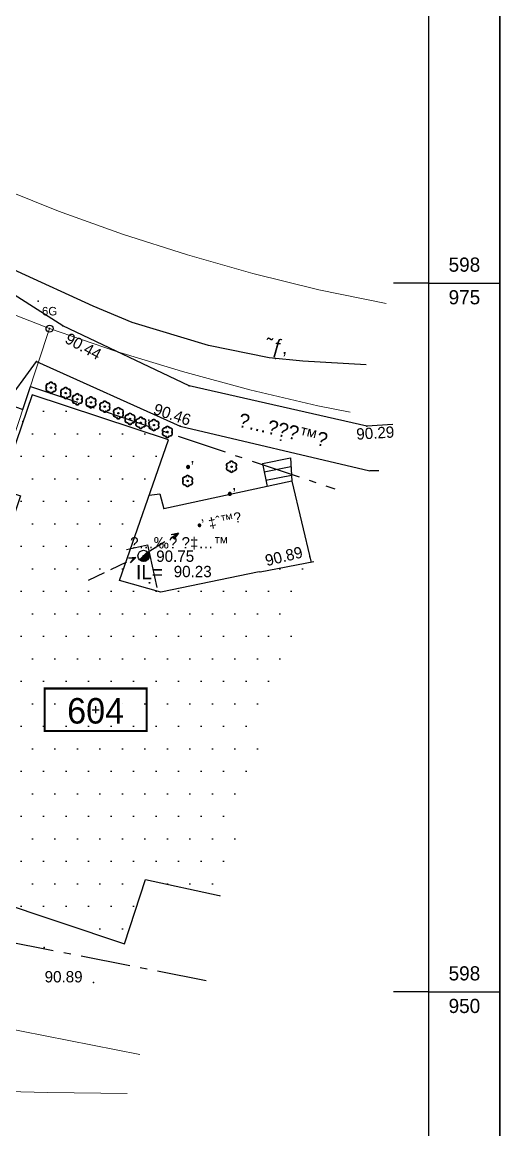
# Model space of a CAD drawing. Extents: x 155532 to 155646, y 598913 to 599004.
# Drawn here: x 155578.28 to 155595.14, y 598945.13 to 598984.2 of the extents above; entities that cross this region are included whole.
import ezdxf
from ezdxf.enums import TextEntityAlignment as Align

# ---------------------------------------------------------------- set-up
doc = ezdxf.new("R2010")
doc.units = 0
doc.header["$LTSCALE"] = 0.25
for name, pattern in [('DASHED', [7, 5, -2]), ('HIDDEN', [3.5, 2.5, -1]), ('KB', [11, 7, -1.5, 1, -1.5])]:
    doc.linetypes.add(name, pattern=pattern)
doc.layers.get('0').update_dxf_attribs({"linetype": 'CONTINUOUS'})
for name, color, linetype in [('C1611', 6, 'CONTINUOUS'), ('C1680', 7, 'CONTINUOUS'), ('C1692', 7, 'CONTINUOUS'), ('M1010', 240, 'CONTINUOUS'), ('M1200', 7, 'CONTINUOUS'), ('M1280', 7, 'CONTINUOUS'), ('M1502', 15, 'CONTINUOUS'), ('M2221', 1, 'CONTINUOUS'), ('M2801', 95, 'CONTINUOUS'), ('M4801', 220, 'DASHED'), ('M4804', 220, 'CONTINUOUS'), ('PCELL', 160, 'CONTINUOUS'), ('SCELLNO', 160, 'CONTINUOUS'), ('tr_hetz', 7, 'CONTINUOUS')]:
    doc.layers.add(name, color=color, linetype=linetype)
for name, color, linetype, lineweight in [('M2200', 5, 'CONTINUOUS', 25), ('M2407', 22, 'DASHED', 25), ('M2412', 38, 'CONTINUOUS', 25), ('M2601', 3, 'CONTINUOUS', 25)]:
    doc.layers.add(name, color=color, linetype=linetype, lineweight=lineweight)
doc.styles.add('HANIT_TEXT', font='hebtxt')
doc.styles.add('hebtxt', font='hebtxt')
doc.styles.add('MVT-NOS', font='mvt-nos')
doc.styles.add('TRHEBTXT', font='hebtxt.shx')

# ---------------------------------------------------------------- blocks, each defined once
blk = doc.blocks.new('M1502_P')
blk.add_point((0, 0))
at = {"style": 'HANIT_TEXT', "flags": 1}
blk.add_attdef('NAME', text='', height=1.6, dxfattribs=at).set_placement((0, 0.5), align=Align.BOTTOM_CENTER)
at = {"style": 'HANIT_TEXT'}
blk.add_attdef('HEIGHT', text='', height=1.6, dxfattribs=at).set_placement((0, -1), align=Align.TOP_CENTER)
at = {"style": 'HANIT_TEXT', "flags": 1}
blk.add_attdef('MARK', text='', height=1.6, dxfattribs=at).set_placement((0, -3), align=Align.TOP_CENTER)
blk = doc.blocks.new('CELLNO')
at = {"color": 2}
for points in [[(-0.4, 0), (0.4, 0)], [(0, 0.4), (0, -0.4)]]:
    blk.add_lwpolyline(points, dxfattribs=at)
at = {"layer": 'SCELLNO', "const_width": 0.25}
blk.add_lwpolyline([(6, 2.5), (-6, 2.5), (-6, -2.5), (6, -2.5)], close=True, dxfattribs=at)
at = {"layer": 'SCELLNO', "style": 'MVT-NOS'}
blk.add_attdef('CELLNO', text='', height=3, dxfattribs=at).set_placement((0, 0), align=Align.MIDDLE)
at = {"layer": 'SCELLNO', "style": 'MVT-NOS', "flags": 1}
for tag, p in [('CODE', (-0.29, -6)), ('AREA', (0.21, -8.97))]:
    blk.add_attdef(tag, text='', height=2.5, dxfattribs=at).set_placement(p, align=Align.CENTER)
blk = doc.blocks.new('M2801_E')
blk.add_circle((0, 0), 0.1)
for centre, radius, start, end in [((-0.4, 0.22), 0.341, 79.5476, 220.6676), ((-0.4, 0.22), 0.291, 79.5476, 220.6676), ((-0.01, 0.45), 0.345, 16.9888, 163.3873), ((-0.01, 0.45), 0.295, 16.9888, 163.3873), ((0.4, 0.23), 0.336, 316.983, 103.5155), ((0.4, 0.23), 0.286, 316.983, 103.5155), ((-0.4, -0.22), 0.342, 140.0738, 283.845), ((-0.4, -0.22), 0.292, 140.0738, 283.845), ((-0.01, -0.48), 0.32, 193.6832, 346.6724), ((-0.01, -0.48), 0.27, 193.6832, 346.6724), ((0.4, -0.23), 0.336, 253.4741, 43.3943), ((0.4, -0.23), 0.286, 253.4741, 43.3943)]:
    blk.add_arc(centre, radius, start, end)
at = {"style": 'HANIT_TEXT'}
blk.add_attdef('NAME', text='', height=1.6, dxfattribs=at).set_placement((0, 0.5), align=Align.BOTTOM_CENTER)
at = {"style": 'HANIT_TEXT', "flags": 1}
for tag, p in [('HEIGHT', (0, -1)), ('DIAMETER', (0, -5)), ('TOP_DIAMETER', (0, -7)), ('TYPE', (0, -9))]:
    blk.add_attdef(tag, text='', height=1.6, dxfattribs=at).set_placement(p, align=Align.TOP_CENTER)
at = {"style": 'HANIT_TEXT'}
blk.add_attdef('MARK', text='', height=1.6, dxfattribs=at).set_placement((0, -3), align=Align.TOP_CENTER)
blk = doc.blocks.new('C1692')
at = {"color": 255}
blk.add_circle((0, 0), 0.05, dxfattribs=at)
at = {"style": 'hebtxt'}
blk.add_attdef('TEXT', text='', height=2, dxfattribs=at).set_placement((0, 1.5), align=Align.MIDDLE)
blk = doc.blocks.new('M4804_E')
for points in [[(-0.57, -0.57), (0.57, 0.57)], [(-0.49, -0.64), (0.64, 0.49)], [(-0.41, -0.69), (0.69, 0.41)], [(-0.31, -0.74), (0.74, 0.31)], [(-0.21, -0.77), (0.77, 0.21)], [(-0.09, -0.8), (0.8, 0.09)], [(0.05, -0.8), (0.8, -0.05)], [(0.22, -0.77), (0.77, -0.22)]]:
    blk.add_lwpolyline(points)
for radius in [0.8, 0.08]:
    blk.add_circle((0, 0), radius)
at = {"style": 'HANIT_TEXT'}
blk.add_attdef('NAME', text='', height=1.6, dxfattribs=at).set_placement((0, 0.5), align=Align.BOTTOM_CENTER)
blk.add_attdef('IL', text='', height=1.6, dxfattribs=at).set_placement((-1, 0), align=Align.MIDDLE_RIGHT)
blk.add_attdef('TL', text='', height=1.6, dxfattribs=at).set_placement((1, 0), align=Align.MIDDLE_LEFT)
for tag, p in [('HEIGHT', (0, -1)), ('MARK', (0, -3))]:
    blk.add_attdef(tag, text='', height=1.6, dxfattribs=at).set_placement(p, align=Align.TOP_CENTER)
at = {"style": 'HANIT_TEXT', "flags": 1}
blk.add_attdef('OWNER', text='', height=1.6, dxfattribs=at).set_placement((0, -5), align=Align.TOP_CENTER)
blk = doc.blocks.new('M4801_P')
blk.add_point((0, 0))
at = {"style": 'HANIT_TEXT', "flags": 1}
blk.add_attdef('NAME', text='', height=1.6, dxfattribs=at).set_placement((0, 0.5), align=Align.BOTTOM_CENTER)
at = {"style": 'HANIT_TEXT'}
blk.add_attdef('HEIGHT', text='', height=1.6, dxfattribs=at).set_placement((0, -1), align=Align.TOP_CENTER)
at = {"style": 'HANIT_TEXT', "flags": 1}
blk.add_attdef('MARK', text='', height=1.6, dxfattribs=at).set_placement((0, -3), align=Align.TOP_CENTER)
blk = doc.blocks.new('hetz')
at = {"layer": 'C1680'}
for p, q in [((0, 0), (-1, 0.35)), ((-0.3, 0), (-1, 0.35)), ((0, 0), (-1, -0.35)), ((-1, -0.35), (-0.3, 0))]:
    blk.add_line(p, q, dxfattribs=at)
blk = doc.blocks.new('C1611')
blk.add_circle((0, 0), 0.5)
at = {"color": 255}
blk.add_point((0, 0), dxfattribs=at)
at = {"style": 'hebtxt'}
blk.add_attdef('POINT_NAME', text='', height=1.2, dxfattribs=at).set_placement((0, 1.5), align=Align.BOTTOM_CENTER)
blk.add_attdef('MARK_DESC', text='', height=1.2, dxfattribs=at).set_placement((0, -1.51), align=Align.TOP_CENTER)
at = {"style": 'hebtxt', "flags": 1}
for tag, p in [('MARK', (0, -4.22)), ('CLASS', (0, -5.72)), ('SOURCE', (0, -7.22)), ('TOPO', (0, -8.72)), ('HEIGHT', (0, -10.22)), ('COMMENT', (0, -11.72))]:
    blk.add_attdef(tag, text='', height=1, dxfattribs=at).set_placement(p, align=Align.MIDDLE)

msp = doc.modelspace()

# ---------------------------------------------------------------- hatches: boundary and pattern name
h = msp.add_hatch()
h.set_pattern_fill('DOTS', color=256, scale=0.5)
h.set_pattern_definition([(0, (86.988, -19.4652), (0.396875, 0.79375), [0, -0.79375])])
h.paths.add_polyline_path([(155583.448, 598969.467), (155578.638, 598971.063), (155577.513, 598967.747), (155578.229, 598967.49), (155577.682, 598965.889), (155572.4, 598967.659), (155572.431, 598967.753), (155572.226, 598967.822), (155571.948, 598966.915), (155570.835, 598967.277), (155571.04, 598967.89), (155568.558, 598970.696), (155568.502, 598970.646), (155568.36, 598970.808), (155565.854, 598968.584), (155563.582, 598971.144), (155561.865, 598969.664), (155561.906, 598969.605), (155558.236, 598966.34), (155560.591, 598963.721), (155561.759, 598964.77), (155564.13, 598962.182), (155565.686, 598961.691), (155565.3, 598960.398), (155568.756, 598959.27), (155569.066, 598960.22), (155574.302, 598958.493), (155573.651, 598956.571), (155575.596, 598955.932), (155574.954, 598954.016), (155581.892, 598951.692), (155582.632, 598953.965), (155585.239, 598953.391), (155588.57, 598965.161), (155586.68, 598964.797), (155586.645, 598964.81), (155583.173, 598964.093), (155581.719, 598964.507)])

# ---------------------------------------------------------------- linework, layer by layer
at = {"layer": 'C1680'}
for p, q in [((155592.637, 598975), (155591.387, 598975)), ((155592.637, 598975), (155595.137, 598975)), ((155592.637, 598950), (155591.387, 598950)), ((155592.637, 598950), (155595.137, 598950))]:
    msp.add_line(p, q, dxfattribs=at)
msp.add_lwpolyline([(155532.395, 598912.965), (155595.137, 598912.965), (155595.137, 599003.817), (155532.395, 599003.817), (155532.395, 598912.965)], dxfattribs=at)
at = {"layer": 'M1010', "linetype": 'KB'}
msp.add_lwpolyline([(155584.779, 598950.388), (155572.271, 598952.847), (155572.271, 598952.847), (155572.094, 598952.881), (155554.174, 598957.997), (155558.364, 598964.561), (155557.408, 598965.665), (155557.408, 598965.665), (155563.099, 598974.583), (155563.099, 598974.583, -0.394685), (155567.069, 598975.6), (155567.069, 598975.6, 0.04028), (155578.307, 598970.544), (155578.576, 598971.356), (155589.318, 598967.738)], format="xyb", dxfattribs=at)
at = {"layer": 'M1200'}
msp.add_lwpolyline([(155534.895, 598915.465), (155592.637, 598915.465), (155592.637, 599001.317), (155534.895, 599001.317), (155534.895, 598915.465)], dxfattribs=at)
at = {"layer": 'M1280'}
msp.add_lwpolyline([(155603.512, 598912.965), (155603.512, 599003.817), (155595.137, 599003.817), (155595.136, 598928.739)], dxfattribs=at)
at = {"layer": 'M2200'}
for points in [[(155588.57, 598965.161), (155586.68, 598964.797), (155586.68, 598964.797), (155586.68, 598964.797), (155586.645, 598964.81), (155586.645, 598964.81), (155583.173, 598964.093), (155581.719, 598964.507), (155583.448, 598969.467), (155578.638, 598971.063), (155577.513, 598967.747), (155578.229, 598967.49), (155577.682, 598965.889), (155572.4, 598967.659)], [(155569.066, 598960.22), (155574.302, 598958.493), (155573.683, 598956.56), (155575.59, 598955.913), (155574.966, 598954.012), (155581.892, 598951.692), (155582.632, 598953.965), (155585.239, 598953.391), (155585.272, 598953.383)]]:
    msp.add_lwpolyline(points, dxfattribs=at)
at = {"layer": 'M2407', "linetype": 'ByBlock'}
for points in [[(155590.45, 598969.95), (155584.18, 598971.38), (155579.72, 598973.49), (155574.59, 598976.75), (155571.59, 598978.77)], [(155575.46, 598972.1), (155577.63, 598970.63), (155578.79, 598972.23), (155583.86, 598969.95), (155590.55, 598968.38)], [(155591.367, 598970.015), (155590.45, 598969.95)], [(155590.87, 598968.382), (155590.55, 598968.38)], [(155587.8, 598968.01), (155583.28, 598967.04)], [(155587.8, 598968.01), (155588.476, 598965.143)], [(155582.768, 598967.518), (155583.14, 598967.56)], [(155583.14, 598967.56), (155583.28, 598967.04)], [(155581.97, 598965.6), (155582.7, 598965.77), (155583.04, 598964.26)]]:
    msp.add_lwpolyline(points, dxfattribs=at)
at = {"layer": 'M2412'}
for p, q in [((155586.76, 598968.63), (155587.75, 598968.83)), ((155587.75, 598968.83), (155587.8, 598968.01)), ((155586.819, 598968.336), (155587.768, 598968.528)), ((155586.879, 598968.042), (155587.787, 598968.225))]:
    msp.add_line(p, q, dxfattribs=at)
msp.add_lwpolyline([(155586.76, 598968.63), (155586.933, 598967.824)], dxfattribs=at)
at = {"layer": 'M2601'}
msp.add_polyline3d([(155590.416, 598972.119, 92.332), (155588.184, 598972.246, 91.766), (155587.001, 598972.364, 93.215), (155584.854, 598972.802, 92.741), (155582.166, 598973.609, 93.022), (155580.791, 598974.18, 93.423), (155578.12, 598975.406, 93.314), (155576.053, 598976.552, 93.223)], dxfattribs=at)
at = {"layer": 'PCELL', "lineweight": 0}
for points in [[(155579.571, 598977.538), (155579.571, 598977.538), (155576.9, 598978.608), (155574.708, 598979.58), (155572.549, 598980.626), (155570.427, 598981.742), (155568.343, 598982.929), (155566.3, 598984.184), (155564.3, 598985.507), (155562.345, 598986.896), (155560.438, 598988.349), (155560.374, 598988.415)], [(155591.131, 598974.282), (155588.745, 598974.759), (155586.418, 598975.339), (155584.112, 598975.995), (155581.829, 598976.729), (155579.571, 598977.538), (155579.571, 598977.538)], [(155582.437, 598947.791), (155571.57, 598949.927), (155574.43, 598958.83), (155579.25, 598973.393), (155581.582, 598972.597), (155583.938, 598971.876), (155586.316, 598971.232), (155588.714, 598970.666), (155589.861, 598970.443)]]:
    msp.add_lwpolyline(points, dxfattribs=at)
msp.add_lwpolyline([(155579.25, 598973.393), (155574.43, 598958.83), (155571.57, 598949.927), (155549.478, 598956.214), (155562.305, 598976.312), (155563.039, 598977.212), (155563.52, 598977.622), (155564.049, 598977.969), (155564.617, 598978.246), (155565.215, 598978.449), (155565.835, 598978.575), (155566.465, 598978.622), (155567.097, 598978.589), (155567.719, 598978.476), (155568.321, 598978.286), (155568.896, 598978.022), (155571.082, 598976.886), (155573.305, 598975.823), (155575.56, 598974.832)], close=True, dxfattribs=at)
msp.add_lwpolyline([(155581.992, 598946.406, 0.005814), (155551.992, 598946.569, -0.562877), (155548.217, 598954.239), (155549.478, 598956.214), (155571.57, 598949.927), (155582.437, 598947.791)], format="xyb", dxfattribs=at)
at = {"layer": 'tr_hetz', "color": 6, "linetype": 'HIDDEN'}
for p, q in [((155582.787, 598965.556), (155583.801, 598966.174)), ((155580.621, 598964.524), (155582.294, 598965.319))]:
    msp.add_line(p, q, dxfattribs=at)

# ---------------------------------------------------------------- block references
at = {"layer": 'C1611', "xscale": 0.25, "yscale": 0.25, "zscale": 0.25}
msp.add_blockref('C1611', (155579.25, 598973.393), dxfattribs=at).add_auto_attribs({'POINT_NAME': '6G'})
at = {"layer": 'C1692', "xscale": 0.25, "yscale": 0.25, "zscale": 0.25}
for p, rotation, values in [((155587.225, 598972.341), 354.339333684681, {'TEXT': '˜ƒ‚'}), ((155587.407, 598969.456), 346.7928998345129, {'TEXT': '\x9a…\x81\x8c\x9a™\x8e'})]:
    msp.add_blockref('C1692', p, dxfattribs=dict(at, rotation=rotation)).add_auto_attribs(values)
at = {"layer": 'M1502', "xscale": 0.25, "yscale": 0.25, "zscale": 0.25}
for p in [(155578.851, 598974.357, 90.454), (155584.18, 598971.38, 90.42), (155581.565, 598970.564, 90.494), (155582.749, 598970.166, 90.495), (155579.056, 598951.563, 90.905)]:
    msp.add_blockref('M1502_P', p, dxfattribs=at)
at = {"layer": 'M1502'}
ref = msp.add_blockref('M1502_P', (155579.72, 598973.49, 90.44), dxfattribs=dict(at, xscale=0.25, yscale=0.25, zscale=0.25, rotation=331.2799845872163))
ref.add_attrib('HEIGHT', '90.44', dxfattribs={"layer": '0', "height": 0.4, "rotation": 331.28, "style": 'HANIT_TEXT'}).set_placement((155580.538, 598972.944, 90.44), align=Align.TOP_CENTER)
at = {"layer": 'M1502', "xscale": 0.25, "yscale": 0.25, "zscale": 0.25, "rotation": 334.2926135256456}
msp.add_blockref('M1502_P', (155578.79, 598972.23, 90.48), dxfattribs=at)
at = {"layer": 'M1502'}
ref = msp.add_blockref('M1502_P', (155583.86, 598969.95, 90.46), dxfattribs=dict(at, xscale=0.25, yscale=0.25, zscale=0.25))
ref.add_attrib('HEIGHT', '90.46', dxfattribs={"layer": '0', "height": 0.4, "rotation": 341.5068, "style": 'HANIT_TEXT'}).set_placement((155583.644, 598970.554, 90.46), align=Align.TOP_CENTER)
ref = msp.add_blockref('M1502_P', (155590.45, 598969.95, 90.29), dxfattribs=dict(at, xscale=0.25, yscale=0.25, zscale=0.25))
ref.add_attrib('HEIGHT', '90.29', dxfattribs={"layer": '0', "height": 0.4, "rotation": 3.4273, "style": 'HANIT_TEXT'}).set_placement((155590.73, 598969.912, 90.29), align=Align.TOP_CENTER)
ref = msp.add_blockref('M1502_P', (155588.43, 598965.34, 90.89), dxfattribs=dict(at, xscale=0.25, yscale=0.25, zscale=0.25, rotation=13.7945928509542))
ref.add_attrib('HEIGHT', '90.89', dxfattribs={"layer": '0', "height": 0.4, "rotation": 13.7946, "style": 'HANIT_TEXT'}).set_placement((155587.468, 598965.558, 90.89), align=Align.TOP_CENTER)
ref = msp.add_blockref('M1502_P', (155580.801, 598950.33, 90.887), dxfattribs=dict(at, xscale=0.25, yscale=0.25, zscale=0.25))
ref.add_attrib('HEIGHT', '90.89', dxfattribs={"layer": '0', "height": 0.4, "rotation": 360, "style": 'HANIT_TEXT'}).set_placement((155579.746, 598950.73, 92.277), align=Align.TOP_CENTER)
at = {"layer": 'M2221', "xscale": 0.25, "yscale": 0.25, "zscale": 0.25}
msp.add_blockref('M1502_P', (155578.31, 598970.12, 94.253), dxfattribs=at)
at = {"layer": 'M2801', "xscale": 0.25, "yscale": 0.25, "zscale": 0.25}
for p in [(155579.3, 598971.31, 90.45), (155579.82, 598971.12, 90.44), (155580.23, 598970.9, 90.42), (155580.71, 598970.79, 90.48), (155581.2, 598970.64, 90.48), (155581.68, 598970.41, 90.49), (155582.09, 598970.21, 90.45), (155582.47, 598970.07, 90.43), (155582.93, 598969.99, 90.47), (155583.41, 598969.75, 90.45)]:
    msp.add_blockref('M2801_E', p, dxfattribs=at)
at = {"layer": 'M2801'}
ref = msp.add_blockref('M2801_E', (155584.12, 598968.02, 90.44), dxfattribs=dict(at, xscale=0.25, yscale=0.25, zscale=0.25))
ref.add_attrib('MARK', '•’', dxfattribs={"layer": '0', "height": 0.4, "style": 'HANIT_TEXT'}).set_placement((155584.197, 598968.719, 90.44), align=Align.TOP_CENTER)
at = {"layer": 'M2801', "xscale": 0.25, "yscale": 0.25, "zscale": 0.25}
msp.add_blockref('M2801_E', (155585.67, 598968.52, 90.38), dxfattribs=at).add_auto_attribs({'MARK': '•’'})
at = {"layer": 'M4801'}
ref = msp.add_blockref('M4801_P', (155582.752, 598965.468, 90.229), dxfattribs=dict(at, xscale=0.25, yscale=0.25, zscale=0.25))
ref.add_attrib('HEIGHT', '90.23', dxfattribs={"layer": '0', "height": 0.4, "style": 'HANIT_TEXT'}).set_placement((155584.3, 598965.024, 90.229), align=Align.TOP_CENTER)
at = {"layer": 'M4801', "xscale": 0.25, "yscale": 0.25, "zscale": 0.25}
msp.add_blockref('C1692', (155582.775, 598964.429), dxfattribs=at).add_auto_attribs({'TEXT': 'IL='})
at = {"layer": 'M4804'}
ref = msp.add_blockref('M4804_E', (155582.567, 598965.374, 90.75), dxfattribs=dict(at, xscale=0.25, yscale=0.25, zscale=0.25))
ref.add_attrib('HEIGHT', '90.75', dxfattribs={"layer": '0', "height": 0.4, "style": 'HANIT_TEXT'}).set_placement((155583.683, 598965.566, 90.75), align=Align.TOP_CENTER)
ref.add_attrib('MARK', '\x81…‰\x81 \x9a‡…™', dxfattribs={"layer": '0', "height": 0.4, "style": 'HANIT_TEXT'}).set_placement((155583.832, 598966.037, 90.75), align=Align.TOP_CENTER)
at = {"layer": 'SCELLNO', "lineweight": 0, "ltscale": 0.3}
ref = msp.add_blockref('CELLNO', (155580.875, 598959.949), dxfattribs=dict(at, xscale=0.3, yscale=0.3, zscale=0.3))
ref.add_attrib('CELLNO', '604', dxfattribs={"height": 0.9, "style": 'MVT-NOS'}).set_placement((155580.875, 598959.461), align=Align.CENTER)
at = {"layer": 'tr_hetz', "color": 6, "linetype": 'HIDDEN'}
for p, xscale, yscale, zscale, rotation in [((155583.801, 598966.174), 0.2499999999999999, 0.2499999999999999, 0.2499999999999999, 31.37351680251529), ((155582.294, 598965.319), 0.25, 0.25, 0.25, 25.43798907205707)]:
    msp.add_blockref('hetz', p, dxfattribs=dict(at, xscale=xscale, yscale=yscale, zscale=zscale, rotation=rotation))

# ---------------------------------------------------------------- texts
at = {"layer": 'C1680', "style": 'TRHEBTXT'}
for p in [(155593.887, 598975.25), (155593.887, 598950.25)]:
    msp.add_text('598', height=0.5, dxfattribs=at).set_placement(p, align=Align.BOTTOM_CENTER)
for s, p in [('975', (155593.887, 598974.75)), ('950', (155593.887, 598949.75))]:
    msp.add_text(s, height=0.5, dxfattribs=at).set_placement(p, align=Align.TOP_CENTER)
at = {"layer": 'C1692', "style": 'TRHEBTXT'}
msp.add_text('•’ ‡ˆ™\x8e', height=0.36, rotation=11.4702, dxfattribs=at).set_placement((155584.492, 598966.267))

doc.saveas('drawing.dxf')
